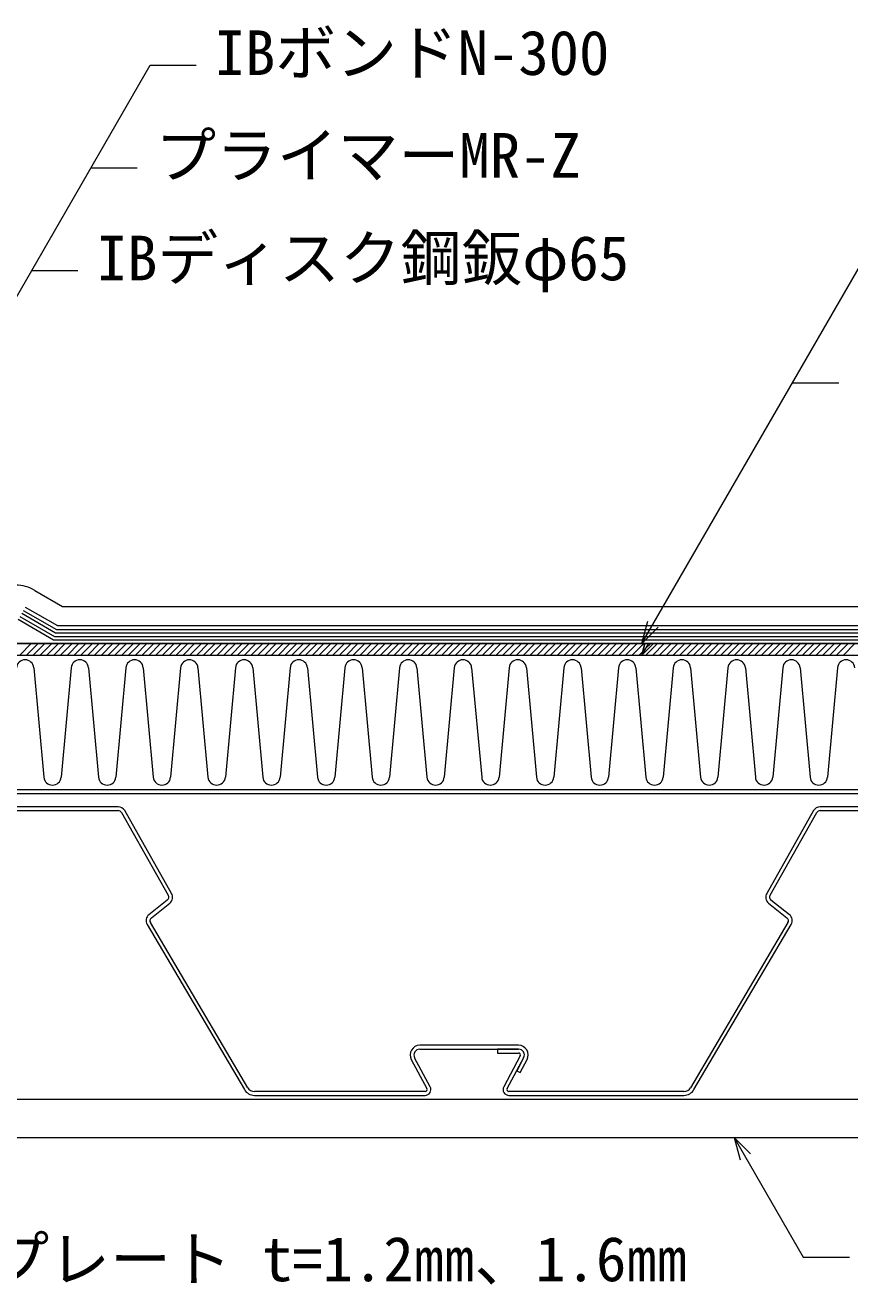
# Model space of a CAD drawing. Units: millimetres, scale not verified. Extents: x -840 to 840, y -594 to 594.
# Drawn here: x 145.4 to 359.5, y -351.1 to -23.5 of the extents above; entities that cross this region are included whole.
import ezdxf
from ezdxf.enums import TextEntityAlignment as Align

# ---------------------------------------------------------------- set-up
doc = ezdxf.new("R2010")
doc.units = ezdxf.units.MM
doc.header["$LTSCALE"] = 2
for name, color, linetype, lineweight in [('0-2_躯体', 7, 'Continuous', 9), ('0-5_断熱材', 5, 'Continuous', 9), ('0-6_鋼材(受け鋼鈑)', 7, 'Continuous', 9), ('0-7_基準線(IBｼｰﾄ)', 7, 'Continuous', 9), ('0-9_寸法線', 7, 'Continuous', 9), ('0-F_塗膜(MR-Z)', 134, 'Continuous', 9), ('1-0_塗膜(N-300)', 2, 'Continuous', 9)]:
    doc.layers.add(name, color=color, linetype=linetype, lineweight=lineweight)
doc.layers.add('0-A_タイトル文字', color=7, linetype='Continuous')
doc.styles.add('ＭＳ ゴシック', font='')
doc.styles.get('ＭＳ ゴシック').set_extended_font_data('MS Gothic')

msp = doc.modelspace()

# ---------------------------------------------------------------- linework, layer by layer
at = {"layer": '0-2_躯体'}
for p, q in [((-30.735, -223.158), (598.183, -223.158)), ((-30.735, -302.558), (598.183, -302.558)), ((-30.735, -312.558), (598.183, -312.558))]:
    msp.add_line(p, q, dxfattribs=at)
at = {"layer": '0-5_断熱材'}
for p, q in [((-30.735, -184.158), (598.183, -184.158)), ((143.959, -187.158), (146.959, -184.158)), ((145.727, -187.158), (148.727, -184.158)), ((147.495, -187.158), (150.495, -184.158)), ((149.263, -187.158), (152.263, -184.158)), ((151.03, -187.158), (154.03, -184.158)), ((152.798, -187.158), (155.798, -184.158)), ((154.566, -187.158), (157.566, -184.158)), ((156.334, -187.158), (159.334, -184.158)), ((158.101, -187.158), (161.101, -184.158)), ((159.869, -187.158), (162.869, -184.158)), ((161.637, -187.158), (164.637, -184.158)), ((163.405, -187.158), (166.405, -184.158)), ((165.173, -187.158), (168.173, -184.158)), ((166.94, -187.158), (169.94, -184.158)), ((168.708, -187.158), (171.708, -184.158)), ((170.476, -187.158), (173.476, -184.158)), ((172.244, -187.158), (175.244, -184.158)), ((174.011, -187.158), (177.011, -184.158)), ((175.779, -187.158), (178.779, -184.158)), ((177.547, -187.158), (180.547, -184.158)), ((179.315, -187.158), (182.315, -184.158)), ((181.082, -187.158), (184.082, -184.158)), ((182.85, -187.158), (185.85, -184.158)), ((184.618, -187.158), (187.618, -184.158)), ((186.386, -187.158), (189.386, -184.158)), ((188.154, -187.158), (191.154, -184.158)), ((189.921, -187.158), (192.921, -184.158)), ((191.689, -187.158), (194.689, -184.158)), ((193.457, -187.158), (196.457, -184.158)), ((195.225, -187.158), (198.225, -184.158)), ((196.992, -187.158), (199.992, -184.158)), ((198.76, -187.158), (201.76, -184.158)), ((200.528, -187.158), (203.528, -184.158)), ((202.296, -187.158), (205.296, -184.158)), ((204.063, -187.158), (207.063, -184.158)), ((205.831, -187.158), (208.831, -184.158)), ((207.599, -187.158), (210.599, -184.158)), ((209.367, -187.158), (212.367, -184.158)), ((211.135, -187.158), (214.135, -184.158)), ((212.902, -187.158), (215.902, -184.158)), ((214.67, -187.158), (217.67, -184.158)), ((216.438, -187.158), (219.438, -184.158)), ((218.206, -187.158), (221.206, -184.158)), ((219.973, -187.158), (222.973, -184.158)), ((221.741, -187.158), (224.741, -184.158)), ((223.509, -187.158), (226.509, -184.158)), ((225.277, -187.158), (228.277, -184.158)), ((227.044, -187.158), (230.044, -184.158)), ((228.812, -187.158), (231.812, -184.158)), ((230.58, -187.158), (233.58, -184.158)), ((232.348, -187.158), (235.348, -184.158)), ((234.115, -187.158), (237.115, -184.158)), ((235.883, -187.158), (238.883, -184.158)), ((237.651, -187.158), (240.651, -184.158)), ((239.419, -187.158), (242.419, -184.158)), ((241.187, -187.158), (244.187, -184.158)), ((242.954, -187.158), (245.954, -184.158)), ((244.722, -187.158), (247.722, -184.158)), ((246.49, -187.158), (249.49, -184.158)), ((248.258, -187.158), (251.258, -184.158)), ((250.025, -187.158), (253.025, -184.158)), ((251.793, -187.158), (254.793, -184.158)), ((253.561, -187.158), (256.561, -184.158)), ((255.329, -187.158), (258.329, -184.158)), ((257.096, -187.158), (260.096, -184.158)), ((258.864, -187.158), (261.864, -184.158)), ((260.632, -187.158), (263.632, -184.158)), ((262.4, -187.158), (265.4, -184.158)), ((264.168, -187.158), (267.168, -184.158)), ((265.935, -187.158), (268.935, -184.158)), ((267.703, -187.158), (270.703, -184.158)), ((269.471, -187.158), (272.471, -184.158)), ((271.239, -187.158), (274.239, -184.158)), ((273.006, -187.158), (276.006, -184.158)), ((274.774, -187.158), (277.774, -184.158)), ((276.542, -187.158), (279.542, -184.158)), ((278.31, -187.158), (281.31, -184.158)), ((280.077, -187.158), (283.077, -184.158)), ((281.845, -187.158), (284.845, -184.158)), ((283.613, -187.158), (286.613, -184.158)), ((285.381, -187.158), (288.381, -184.158)), ((287.148, -187.158), (290.148, -184.158)), ((288.916, -187.158), (291.916, -184.158)), ((290.684, -187.158), (293.684, -184.158)), ((292.452, -187.158), (295.452, -184.158)), ((294.22, -187.158), (297.22, -184.158)), ((295.987, -187.158), (298.987, -184.158)), ((297.755, -187.158), (300.755, -184.158)), ((299.523, -187.158), (302.523, -184.158)), ((301.291, -187.158), (304.291, -184.158)), ((303.058, -187.158), (306.058, -184.158)), ((306.594, -187.158), (309.594, -184.158)), ((308.362, -187.158), (311.362, -184.158)), ((310.129, -187.158), (313.129, -184.158)), ((311.897, -187.158), (314.897, -184.158)), ((313.665, -187.158), (316.665, -184.158)), ((315.433, -187.158), (318.433, -184.158)), ((317.201, -187.158), (320.201, -184.158)), ((318.968, -187.158), (321.968, -184.158)), ((320.736, -187.158), (323.736, -184.158)), ((322.504, -187.158), (325.504, -184.158)), ((324.272, -187.158), (327.272, -184.158)), ((326.039, -187.158), (329.039, -184.158)), ((327.807, -187.158), (330.807, -184.158)), ((329.575, -187.158), (332.575, -184.158)), ((331.343, -187.158), (334.343, -184.158)), ((333.11, -187.158), (336.11, -184.158)), ((334.878, -187.158), (337.878, -184.158)), ((336.646, -187.158), (339.646, -184.158)), ((338.414, -187.158), (341.414, -184.158)), ((340.181, -187.158), (343.181, -184.158)), ((341.949, -187.158), (344.949, -184.158)), ((343.717, -187.158), (346.717, -184.158)), ((345.485, -187.158), (348.485, -184.158)), ((347.253, -187.158), (350.253, -184.158)), ((349.02, -187.158), (352.02, -184.158)), ((350.788, -187.158), (353.788, -184.158)), ((352.556, -187.158), (355.556, -184.158)), ((354.324, -187.158), (357.324, -184.158)), ((356.091, -187.158), (359.091, -184.158)), ((357.859, -187.158), (360.859, -184.158))]:
    msp.add_line(p, q, dxfattribs=at)
at = {"layer": '0-5_断熱材', "color": 7}
for p, q in [((-30.735, -187.158), (598.183, -187.158)), ((598.183, -222.158), (-30.735, -222.158))]:
    msp.add_line(p, q, dxfattribs=at)
at = {"layer": '0-5_断熱材', "color": 4}
for p, q in [((147.613, -190.424), (150.214, -218.892)), ((157.321, -190.424), (154.721, -218.892)), ((161.828, -190.424), (164.429, -218.892)), ((171.536, -190.424), (168.936, -218.892)), ((176.043, -190.424), (178.643, -218.892)), ((185.751, -190.424), (183.15, -218.892)), ((190.258, -190.424), (192.858, -218.892)), ((199.966, -190.424), (197.365, -218.892)), ((204.472, -190.424), (207.073, -218.892)), ((214.18, -190.424), (211.58, -218.892)), ((218.687, -190.424), (221.288, -218.892)), ((228.395, -190.424), (225.795, -218.892)), ((232.902, -190.424), (235.502, -218.892)), ((242.61, -190.424), (240.009, -218.892)), ((247.117, -190.424), (249.717, -218.892)), ((256.824, -190.424), (254.224, -218.892)), ((261.331, -190.424), (263.932, -218.892)), ((271.039, -190.424), (268.439, -218.892)), ((275.546, -190.424), (278.147, -218.892)), ((285.254, -190.424), (282.653, -218.892)), ((289.761, -190.424), (292.361, -218.892)), ((299.469, -190.424), (296.868, -218.892)), ((303.976, -190.424), (306.576, -218.892)), ((313.683, -190.424), (311.083, -218.892)), ((318.19, -190.424), (320.791, -218.892)), ((327.898, -190.424), (325.298, -218.892)), ((332.405, -190.424), (335.006, -218.892)), ((342.113, -190.424), (339.512, -218.892)), ((346.62, -190.424), (349.22, -218.892)), ((356.328, -190.424), (353.727, -218.892))]:
    msp.add_line(p, q, dxfattribs=at)
at = {"layer": '0-5_断熱材'}
for points in [[(305.539, -187.158), (306.343, -184.158), (113.45, -184.158), (113.45, -187.158)], [(305.539, -187.158), (307.271, -184.158), (306.343, -184.158)], [(307.271, -184.158), (305.539, -187.158), (308.539, -184.158)]]:
    msp.add_lwpolyline(points, close=True, dxfattribs=at)
for points in [[(304.826, -187.158), (305.8, -186.184), (306.512, -185.472), (307.826, -184.158)], [(598.183, -184.158), (308.539, -184.158), (305.539, -187.158), (598.183, -187.158)]]:
    msp.add_lwpolyline(points, dxfattribs=at)
at = {"layer": '0-5_断熱材', "color": 4}
for centre, start, end in [((145.36, -190.635), 5.35135, 174.64865), ((159.575, -190.635), 5.35135, 174.64865), ((173.789, -190.635), 5.35135, 174.64865), ((188.004, -190.635), 5.35135, 174.64865), ((202.219, -190.635), 5.35135, 174.64865), ((216.434, -190.635), 5.35135, 174.64865), ((230.648, -190.635), 5.35135, 174.64865), ((244.863, -190.635), 5.35135, 174.64865), ((259.078, -190.635), 5.35135, 174.64865), ((273.293, -190.635), 5.35135, 174.64865), ((287.507, -190.635), 5.35135, 174.64865), ((301.722, -190.635), 5.35135, 174.64865), ((315.937, -190.635), 5.35135, 174.64865), ((330.152, -190.635), 5.35135, 174.64865), ((344.366, -190.635), 5.35135, 174.64865), ((358.581, -190.635), 5.35135, 174.64865), ((152.467, -218.681), 185.35135, 354.64865), ((166.682, -218.681), 185.35135, 354.64865), ((180.897, -218.681), 185.35135, 354.64865), ((195.112, -218.681), 185.35135, 354.64865), ((209.326, -218.681), 185.35135, 354.64865), ((223.541, -218.681), 185.35135, 354.64865), ((237.756, -218.681), 185.35135, 354.64865), ((251.971, -218.681), 185.35135, 354.64865), ((266.185, -218.681), 185.35135, 354.64865), ((280.4, -218.681), 185.35135, 354.64865), ((294.615, -218.681), 185.35135, 354.64865), ((308.829, -218.681), 185.35135, 354.64865), ((323.044, -218.681), 185.35135, 354.64865), ((337.259, -218.681), 185.35135, 354.64865), ((351.474, -218.681), 185.35135, 354.64865)]:
    msp.add_arc(centre, 2.263, start, end, dxfattribs=at)
at = {"layer": '0-6_鋼材(受け鋼鈑)'}
for p, q in [((169.517, -226.558), (121.749, -226.558)), ((121.749, -227.558), (169.517, -227.558)), ((170.387, -228.066), (182.548, -249.56)), ((183.418, -249.067), (171.258, -227.573)), ((350.109, -227.573), (337.948, -249.067)), ((338.819, -249.56), (350.979, -228.066)), ((399.617, -226.558), (351.85, -226.558)), ((351.85, -227.558), (399.617, -227.558)), ((182.298, -250.836), (177.531, -254.607)), ((178.152, -255.391), (182.918, -251.621)), ((338.448, -251.621), (343.215, -255.391)), ((343.835, -254.607), (339.069, -250.836)), ((177.049, -257.19), (202.313, -300.081)), ((203.175, -299.573), (177.91, -256.683)), ((343.456, -256.683), (318.192, -299.573)), ((319.054, -300.081), (344.318, -257.19)), ((273.515, -288.558), (247.851, -288.558)), ((247.851, -289.558), (273.515, -289.558)), ((273.955, -291.295), (269.67, -299.354)), ((245.65, -292.243), (249.681, -299.823)), ((250.564, -299.354), (246.531, -291.769)), ((270.553, -299.823), (274.839, -291.762)), ((249.239, -300.558), (204.898, -300.558)), ((316.469, -300.558), (270.995, -300.558)), ((204.898, -301.558), (249.239, -301.558)), ((270.995, -301.558), (316.469, -301.558))]:
    msp.add_line(p, q, dxfattribs=at)
for points in [[(273.515, -289.558), (268.011, -289.558), (268.011, -290.558), (273.515, -290.558)], [(274.836, -291.769), (273.037, -295.152), (273.92, -295.622), (275.722, -292.232)]]:
    msp.add_lwpolyline(points, dxfattribs=at)
for centre, radius, start, end in [((169.517, -228.558), 2, 29.5, 90), ((169.517, -228.558), 1, 29.5, 90), ((351.85, -228.558), 2, 90, 150.5), ((351.85, -228.558), 1, 90, 150.5), ((181.678, -250.052), 1, 308.34312, 29.5), ((181.678, -250.052), 2, 308.34312, 29.5), ((339.689, -250.052), 2, 150.5, 231.65688), ((339.689, -250.052), 1, 150.5, 231.65688), ((178.772, -256.175), 2, 128.34312, 210.5), ((178.772, -256.175), 1, 128.34312, 210.5), ((342.595, -256.175), 1, 329.5, 51.65688), ((342.595, -256.175), 2, 329.5, 51.65688), ((247.851, -291.058), 2.5, 90, 208.29949), ((247.851, -291.058), 1.5, 90, 208.29949), ((273.515, -291.058), 2.5, 332, 90), ((273.515, -291.058), 1.5, 332, 90), ((273.515, -291.058), 1.5, 331.70051, 90), ((273.515, -291.058), 0.5, 331.70051, 90), ((204.898, -298.558), 3, 210.5, 270), ((204.898, -298.558), 2, 210.5, 270), ((249.239, -300.058), 1.5, 270, 28), ((249.239, -300.058), 0.5, 270, 28), ((270.995, -300.058), 1.5, 152, 270), ((270.995, -300.058), 0.5, 152, 270), ((316.469, -298.558), 2, 270, 329.5), ((316.469, -298.558), 3, 270, 329.5)]:
    msp.add_arc(centre, radius, start, end, dxfattribs=at)
at = {"layer": '0-7_基準線(IBｼｰﾄ)'}
for p, q in [((145.395, -174.652), (153.762, -179.491)), ((153.762, -179.491), (598.183, -179.491))]:
    msp.add_line(p, q, dxfattribs=at)
msp.add_lwpolyline([(147.898, -170.324), (155.104, -174.491), (598.183, -174.491)], dxfattribs=at)
msp.add_arc((142.933, -178.908), 9.917, 59.95511, 90, dxfattribs=at)
at = {"layer": '0-9_寸法線'}
for p, q in [((94.204, -178.658), (177.819, -33.831)), ((177.819, -33.831), (189.819, -33.831)), ((162.422, -60.5), (174.422, -60.5)), ((147.025, -87.168), (159.025, -87.168)), ((344.683, -116.357), (356.683, -116.357)), ((329.474, -312.558), (347.427, -343.653)), ((347.427, -343.653), (359.427, -343.653))]:
    msp.add_line(p, q, dxfattribs=at)
for points in [[(305.539, -184.158), (390.874, -36.351), (402.874, -36.351)], [(309.781, -179.915), (305.539, -184.158), (307.092, -178.362)], [(333.717, -316.801), (329.474, -312.558), (331.027, -318.354)]]:
    msp.add_lwpolyline(points, dxfattribs=at)
at = {"layer": '0-F_塗膜(MR-Z)'}
for p, q in [((143.559, -177.826), (152.778, -183.158)), ((143.976, -177.105), (153.001, -182.325)), ((152.778, -183.158), (598.183, -183.158)), ((153.001, -182.325), (598.183, -182.325))]:
    msp.add_line(p, q, dxfattribs=at)
at = {"layer": '1-0_塗膜(N-300)'}
for p, q in [((144.477, -176.239), (153.27, -181.325)), ((144.894, -175.518), (153.493, -180.491)), ((153.27, -181.325), (598.183, -181.325)), ((153.493, -180.491), (598.183, -180.491))]:
    msp.add_line(p, q, dxfattribs=at)

# ---------------------------------------------------------------- texts
at = {"layer": '0-A_タイトル文字', "style": 'ＭＳ ゴシック'}
for s, p in [('IBボンドN-300', (194.571, -39.863)), ('プライマーMR-Z', (179.174, -66.531)), ('IBディスク鋼鈑φ65', (163.962, -93.22)), ('デッキプレート t=1.2㎜、1.6㎜', (88.443, -353.342))]:
    msp.add_text(s, height=11.58, dxfattribs=at).set_placement(p, align=Align.BOTTOM_LEFT)

doc.saveas('drawing.dxf')
